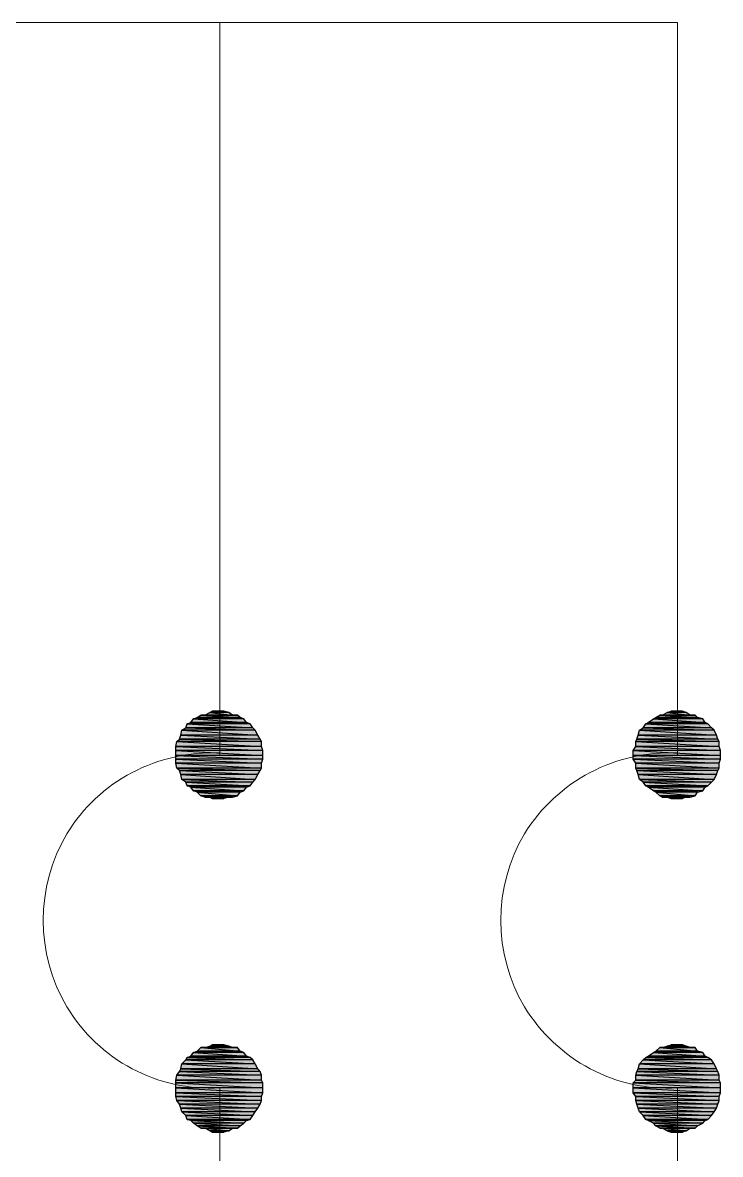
# Model space of a CAD drawing. Header units: millimetres. Extents: x 40 to 176, y -32 to 59.
# Drawn here: x 135.158 to 136.7, y 39.277 to 41.78 of the extents above; entities that cross this region are included whole.
import ezdxf

# ---------------------------------------------------------------- set-up
doc = ezdxf.new("R2010")
doc.units = ezdxf.units.MM
doc.layers.add('13 - Diagrama unifilar', color=7, linetype='Continuous', lineweight=30)

msp = doc.modelspace()

# ---------------------------------------------------------------- hatches: boundary and pattern name
at = {"layer": '13 - Diagrama unifilar', "true_color": 0x000007}
h = msp.add_hatch(color=7, dxfattribs=at)
h.paths.add_polyline_path([(135.647, 40.2403), (135.5353, 40.2403), (135.6526, 40.2319)])
h.paths.add_polyline_path([(135.5353, 40.2403), (135.6526, 40.2319), (135.5297, 40.2319)])
h = msp.add_hatch(color=7, dxfattribs=at)
h.paths.add_polyline_path([(135.6386, 40.2431), (135.5437, 40.2431), (135.647, 40.2403)])
h.paths.add_polyline_path([(135.5437, 40.2431), (135.647, 40.2403), (135.5353, 40.2403)])
h = msp.add_hatch(color=7, dxfattribs=at)
h.paths.add_polyline_path([(135.633, 40.2487), (135.552, 40.2487), (135.6386, 40.2431)])
h.paths.add_polyline_path([(135.552, 40.2487), (135.6386, 40.2431), (135.5437, 40.2431)])
h = msp.add_hatch(color=7, dxfattribs=at)
h.paths.add_polyline_path([(135.6135, 40.2543), (135.5716, 40.2543), (135.6219, 40.2487)])
h.paths.add_polyline_path([(135.5716, 40.2543), (135.6219, 40.2487), (135.5604, 40.2487)])
h = msp.add_hatch(color=7, dxfattribs=at)
h.paths.add_polyline_path([(135.6023, 40.2571), (135.5772, 40.2571), (135.6135, 40.2543)])
h.paths.add_polyline_path([(135.5772, 40.2571), (135.6135, 40.2543), (135.5716, 40.2543)])
h = msp.add_hatch(color=7, dxfattribs=at)
h.paths.add_polyline_path([(136.6611, 40.2403), (136.5521, 40.2403), (136.6666, 40.2319)])
h.paths.add_polyline_path([(136.5521, 40.2403), (136.6666, 40.2319), (136.5409, 40.2319)])
h = msp.add_hatch(color=7, dxfattribs=at)
h.paths.add_polyline_path([(136.6499, 40.2431), (136.5577, 40.2431), (136.6611, 40.2403)])
h.paths.add_polyline_path([(136.5577, 40.2431), (136.6611, 40.2403), (136.5521, 40.2403)])
h = msp.add_hatch(color=7, dxfattribs=at)
h.paths.add_polyline_path([(136.6443, 40.2487), (136.5661, 40.2487), (136.6499, 40.2431)])
h.paths.add_polyline_path([(136.5661, 40.2487), (136.6499, 40.2431), (136.5577, 40.2431)])
h = msp.add_hatch(color=7, dxfattribs=at)
h.paths.add_polyline_path([(136.6247, 40.2543), (136.5828, 40.2543), (136.6331, 40.2487)])
h.paths.add_polyline_path([(136.5828, 40.2543), (136.6331, 40.2487), (136.5717, 40.2487)])
h = msp.add_hatch(color=7, dxfattribs=at)
h.paths.add_polyline_path([(136.6164, 40.2571), (136.5912, 40.2571), (136.6247, 40.2543)])
h.paths.add_polyline_path([(136.5912, 40.2571), (136.6247, 40.2543), (136.5828, 40.2543)])
h = msp.add_hatch(color=7, dxfattribs=at)
h.paths.add_polyline_path([(135.6722, 40.2152), (135.5101, 40.2152), (135.6777, 40.204)])
h.paths.add_polyline_path([(135.5101, 40.2152), (135.6777, 40.204), (135.5073, 40.204)])
h = msp.add_hatch(color=7, dxfattribs=at)
h.paths.add_polyline_path([(135.6666, 40.2208), (135.5185, 40.2208), (135.6722, 40.2152)])
h.paths.add_polyline_path([(135.5185, 40.2208), (135.6722, 40.2152), (135.5101, 40.2152)])
h = msp.add_hatch(color=7, dxfattribs=at)
h.paths.add_polyline_path([(135.661, 40.2291), (135.5213, 40.2291), (135.6666, 40.2208)])
h.paths.add_polyline_path([(135.5213, 40.2291), (135.6666, 40.2208), (135.5185, 40.2208)])
h = msp.add_hatch(color=7, dxfattribs=at)
h.paths.add_polyline_path([(135.6526, 40.2319), (135.5297, 40.2319), (135.661, 40.2291)])
h.paths.add_polyline_path([(135.5297, 40.2319), (135.661, 40.2291), (135.5213, 40.2291)])
h = msp.add_hatch(color=7, dxfattribs=at)
h.paths.add_polyline_path([(136.6862, 40.2152), (136.5214, 40.2152), (136.6918, 40.204)])
h.paths.add_polyline_path([(136.5214, 40.2152), (136.6918, 40.204), (136.5186, 40.204)])
h = msp.add_hatch(color=7, dxfattribs=at)
h.paths.add_polyline_path([(136.6806, 40.2208), (136.5298, 40.2208), (136.6862, 40.2152)])
h.paths.add_polyline_path([(136.5298, 40.2208), (136.6862, 40.2152), (136.5214, 40.2152)])
h = msp.add_hatch(color=7, dxfattribs=at)
h.paths.add_polyline_path([(136.6722, 40.2291), (136.5354, 40.2291), (136.6806, 40.2208)])
h.paths.add_polyline_path([(136.5354, 40.2291), (136.6806, 40.2208), (136.5298, 40.2208)])
h = msp.add_hatch(color=7, dxfattribs=at)
h.paths.add_polyline_path([(136.6666, 40.2319), (136.5409, 40.2319), (136.6722, 40.2291)])
h.paths.add_polyline_path([(136.5409, 40.2319), (136.6722, 40.2291), (136.5354, 40.2291)])
h = msp.add_hatch(color=7, dxfattribs=at)
h.paths.add_polyline_path([(135.6861, 40.19), (135.499, 40.19), (135.6861, 40.1789)])
h.paths.add_polyline_path([(135.499, 40.19), (135.6861, 40.1789), (135.4962, 40.1789)])
h = msp.add_hatch(color=7, dxfattribs=at)
h.paths.add_polyline_path([(135.6833, 40.1956), (135.5045, 40.1956), (135.6861, 40.19)])
h.paths.add_polyline_path([(135.5045, 40.1956), (135.6861, 40.19), (135.499, 40.19)])
h = msp.add_hatch(color=7, dxfattribs=at)
h.paths.add_polyline_path([(135.6777, 40.204), (135.5073, 40.204), (135.6833, 40.1956)])
h.paths.add_polyline_path([(135.5073, 40.204), (135.6833, 40.1956), (135.5045, 40.1956)])
h = msp.add_hatch(color=7, dxfattribs=at)
h.paths.add_polyline_path([(136.6946, 40.1956), (136.5158, 40.1956), (136.6974, 40.19)])
h.paths.add_polyline_path([(136.5158, 40.1956), (136.6974, 40.19), (136.513, 40.19)])
h = msp.add_hatch(color=7, dxfattribs=at)
h.paths.add_polyline_path([(136.6974, 40.19), (136.513, 40.19), (136.6974, 40.1789)])
h.paths.add_polyline_path([(136.513, 40.19), (136.6974, 40.1789), (136.513, 40.1789)])
h = msp.add_hatch(color=7, dxfattribs=at)
h.paths.add_polyline_path([(136.6918, 40.204), (136.5186, 40.204), (136.6946, 40.1956)])
h.paths.add_polyline_path([(136.5186, 40.204), (136.6946, 40.1956), (136.5158, 40.1956)])
h = msp.add_hatch(color=7, dxfattribs=at)
h.paths.add_polyline_path([(135.6861, 40.1789), (135.4962, 40.1789), (135.6889, 40.1705)])
h.paths.add_polyline_path([(135.4962, 40.1789), (135.6889, 40.1705), (135.4962, 40.1705)])
h = msp.add_hatch(color=7, dxfattribs=at)
h.paths.add_polyline_path([(135.6889, 40.1705), (135.4962, 40.1705), (135.6889, 40.1593)])
h.paths.add_polyline_path([(135.4962, 40.1705), (135.6889, 40.1593), (135.4962, 40.1593)])
h = msp.add_hatch(color=7, dxfattribs=at)
h.paths.add_polyline_path([(135.6889, 40.1593), (135.4962, 40.1593), (135.6889, 40.1509)])
h.paths.add_polyline_path([(135.4962, 40.1593), (135.6889, 40.1509), (135.4962, 40.1509)])
h = msp.add_hatch(color=7, dxfattribs=at)
h.paths.add_polyline_path([(136.6974, 40.1789), (136.513, 40.1789), (136.7002, 40.1705)])
h.paths.add_polyline_path([(136.513, 40.1789), (136.7002, 40.1705), (136.5074, 40.1705)])
h = msp.add_hatch(color=7, dxfattribs=at)
h.paths.add_polyline_path([(136.7002, 40.1705), (136.5074, 40.1705), (136.7002, 40.1593)])
h.paths.add_polyline_path([(136.5074, 40.1705), (136.7002, 40.1593), (136.5074, 40.1593)])
h = msp.add_hatch(color=7, dxfattribs=at)
h.paths.add_polyline_path([(136.7002, 40.1593), (136.5074, 40.1593), (136.7002, 40.1509)])
h.paths.add_polyline_path([(136.5074, 40.1593), (136.7002, 40.1509), (136.5074, 40.1509)])
h = msp.add_hatch(color=7, dxfattribs=at)
h.paths.add_polyline_path([(135.6889, 40.1509), (135.4962, 40.1509), (135.6861, 40.1425)])
h.paths.add_polyline_path([(135.4962, 40.1509), (135.6861, 40.1425), (135.4962, 40.1425)])
h = msp.add_hatch(color=7, dxfattribs=at)
h.paths.add_polyline_path([(135.6861, 40.1425), (135.4962, 40.1425), (135.6861, 40.1314)])
h.paths.add_polyline_path([(135.4962, 40.1425), (135.6861, 40.1314), (135.499, 40.1314)])
h = msp.add_hatch(color=7, dxfattribs=at)
h.paths.add_polyline_path([(136.7002, 40.1509), (136.5074, 40.1509), (136.6974, 40.1425)])
h.paths.add_polyline_path([(136.5074, 40.1509), (136.6974, 40.1425), (136.513, 40.1425)])
h = msp.add_hatch(color=7, dxfattribs=at)
h.paths.add_polyline_path([(136.6974, 40.1425), (136.513, 40.1425), (136.6974, 40.1314)])
h.paths.add_polyline_path([(136.513, 40.1425), (136.6974, 40.1314), (136.513, 40.1314)])
h = msp.add_hatch(color=7, dxfattribs=at)
h.paths.add_polyline_path([(135.6861, 40.1314), (135.499, 40.1314), (135.6833, 40.1258)])
h.paths.add_polyline_path([(135.499, 40.1314), (135.6833, 40.1258), (135.5045, 40.1258)])
h = msp.add_hatch(color=7, dxfattribs=at)
h.paths.add_polyline_path([(135.6833, 40.1258), (135.5045, 40.1258), (135.6777, 40.1174)])
h.paths.add_polyline_path([(135.5045, 40.1258), (135.6777, 40.1174), (135.5073, 40.1174)])
h = msp.add_hatch(color=7, dxfattribs=at)
h.paths.add_polyline_path([(135.6777, 40.1174), (135.5073, 40.1174), (135.6722, 40.1062)])
h.paths.add_polyline_path([(135.5073, 40.1174), (135.6722, 40.1062), (135.5101, 40.1062)])
h = msp.add_hatch(color=7, dxfattribs=at)
h.paths.add_polyline_path([(136.6974, 40.1314), (136.513, 40.1314), (136.6946, 40.1258)])
h.paths.add_polyline_path([(136.513, 40.1314), (136.6946, 40.1258), (136.5158, 40.1258)])
h = msp.add_hatch(color=7, dxfattribs=at)
h.paths.add_polyline_path([(136.6946, 40.1258), (136.5158, 40.1258), (136.6918, 40.1174)])
h.paths.add_polyline_path([(136.5158, 40.1258), (136.6918, 40.1174), (136.5186, 40.1174)])
h = msp.add_hatch(color=7, dxfattribs=at)
h.paths.add_polyline_path([(136.6918, 40.1174), (136.5186, 40.1174), (136.6862, 40.1062)])
h.paths.add_polyline_path([(136.5186, 40.1174), (136.6862, 40.1062), (136.5214, 40.1062)])
h = msp.add_hatch(color=7, dxfattribs=at)
h.paths.add_polyline_path([(135.6722, 40.1062), (135.5101, 40.1062), (135.6666, 40.1006)])
h.paths.add_polyline_path([(135.5101, 40.1062), (135.6666, 40.1006), (135.5185, 40.1006)])
h = msp.add_hatch(color=7, dxfattribs=at)
h.paths.add_polyline_path([(135.6666, 40.1006), (135.5185, 40.1006), (135.661, 40.0923)])
h.paths.add_polyline_path([(135.5185, 40.1006), (135.661, 40.0923), (135.5213, 40.0923)])
h = msp.add_hatch(color=7, dxfattribs=at)
h.paths.add_polyline_path([(135.661, 40.0923), (135.5213, 40.0923), (135.6526, 40.0895)])
h.paths.add_polyline_path([(135.5213, 40.0923), (135.6526, 40.0895), (135.5297, 40.0895)])
h = msp.add_hatch(color=7, dxfattribs=at)
h.paths.add_polyline_path([(135.6526, 40.0895), (135.5297, 40.0895), (135.647, 40.0811)])
h.paths.add_polyline_path([(135.5297, 40.0895), (135.647, 40.0811), (135.5353, 40.0811)])
h = msp.add_hatch(color=7, dxfattribs=at)
h.paths.add_polyline_path([(136.6862, 40.1062), (136.5214, 40.1062), (136.6806, 40.1006)])
h.paths.add_polyline_path([(136.5214, 40.1062), (136.6806, 40.1006), (136.5298, 40.1006)])
h = msp.add_hatch(color=7, dxfattribs=at)
h.paths.add_polyline_path([(136.6806, 40.1006), (136.5298, 40.1006), (136.6722, 40.0923)])
h.paths.add_polyline_path([(136.5298, 40.1006), (136.6722, 40.0923), (136.5354, 40.0923)])
h = msp.add_hatch(color=7, dxfattribs=at)
h.paths.add_polyline_path([(136.6722, 40.0923), (136.5354, 40.0923), (136.6666, 40.0895)])
h.paths.add_polyline_path([(136.5354, 40.0923), (136.6666, 40.0895), (136.5409, 40.0895)])
h = msp.add_hatch(color=7, dxfattribs=at)
h.paths.add_polyline_path([(136.6666, 40.0895), (136.5409, 40.0895), (136.6611, 40.0811)])
h.paths.add_polyline_path([(136.5409, 40.0895), (136.6611, 40.0811), (136.5521, 40.0811)])
h = msp.add_hatch(color=7, dxfattribs=at)
h.paths.add_polyline_path([(135.647, 40.0811), (135.5353, 40.0811), (135.6386, 40.0783)])
h.paths.add_polyline_path([(135.5353, 40.0811), (135.6386, 40.0783), (135.5437, 40.0783)])
h = msp.add_hatch(color=7, dxfattribs=at)
h.paths.add_polyline_path([(135.6386, 40.0783), (135.5437, 40.0783), (135.633, 40.0699)])
h.paths.add_polyline_path([(135.5437, 40.0783), (135.633, 40.0699), (135.552, 40.0699)])
h = msp.add_hatch(color=7, dxfattribs=at)
h.paths.add_polyline_path([(135.633, 40.0699), (135.552, 40.0699), (135.6219, 40.0671)])
h.paths.add_polyline_path([(135.552, 40.0699), (135.6219, 40.0671), (135.5604, 40.0671)])
h = msp.add_hatch(color=7, dxfattribs=at)
h.paths.add_polyline_path([(135.5716, 40.0671), (135.5772, 40.0643), (135.6023, 40.0643)])
h.paths.add_polyline_path([(135.5772, 40.0643), (135.6023, 40.0643), (135.5967, 40.0643)])
for points in [[(135.5716, 40.0671), (135.6135, 40.0671), (135.6023, 40.0643)], [(136.5828, 40.0671), (136.6247, 40.0671), (136.6164, 40.0643)], [(135.5716, 39.3296), (135.6135, 39.3296), (135.6023, 39.3268)], [(136.5828, 39.3296), (136.6247, 39.3296), (136.6164, 39.3268)]]:
    msp.add_hatch(color=7, dxfattribs=at).paths.add_polyline_path(points)
h = msp.add_hatch(color=7, dxfattribs=at)
h.paths.add_polyline_path([(136.6611, 40.0811), (136.5521, 40.0811), (136.6499, 40.0783)])
h.paths.add_polyline_path([(136.5521, 40.0811), (136.6499, 40.0783), (136.5577, 40.0783)])
h = msp.add_hatch(color=7, dxfattribs=at)
h.paths.add_polyline_path([(136.6499, 40.0783), (136.5577, 40.0783), (136.6443, 40.0699)])
h.paths.add_polyline_path([(136.5577, 40.0783), (136.6443, 40.0699), (136.5661, 40.0699)])
h = msp.add_hatch(color=7, dxfattribs=at)
h.paths.add_polyline_path([(136.6443, 40.0699), (136.5661, 40.0699), (136.6331, 40.0671)])
h.paths.add_polyline_path([(136.5661, 40.0699), (136.6331, 40.0671), (136.5717, 40.0671)])
h = msp.add_hatch(color=7, dxfattribs=at)
h.paths.add_polyline_path([(136.5828, 40.0671), (136.5912, 40.0643), (136.6164, 40.0643)])
h.paths.add_polyline_path([(136.5912, 40.0643), (136.6164, 40.0643), (136.608, 40.0643)])
h = msp.add_hatch(color=7, dxfattribs=at)
h.paths.add_polyline_path([(135.633, 39.514), (135.552, 39.514), (135.6386, 39.5056)])
h.paths.add_polyline_path([(135.552, 39.514), (135.6386, 39.5056), (135.5437, 39.5056)])
h = msp.add_hatch(color=7, dxfattribs=at)
h.paths.add_polyline_path([(135.6135, 39.5168), (135.5716, 39.5168), (135.6219, 39.514)])
h.paths.add_polyline_path([(135.5716, 39.5168), (135.6219, 39.514), (135.5604, 39.514)])
h = msp.add_hatch(color=7, dxfattribs=at)
h.paths.add_polyline_path([(135.6023, 39.5196), (135.5772, 39.5196), (135.6135, 39.5168)])
h.paths.add_polyline_path([(135.5772, 39.5196), (135.6135, 39.5168), (135.5716, 39.5168)])
h = msp.add_hatch(color=7, dxfattribs=at)
h.paths.add_polyline_path([(136.6443, 39.514), (136.5661, 39.514), (136.6499, 39.5056)])
h.paths.add_polyline_path([(136.5661, 39.514), (136.6499, 39.5056), (136.5577, 39.5056)])
h = msp.add_hatch(color=7, dxfattribs=at)
h.paths.add_polyline_path([(136.6247, 39.5168), (136.5828, 39.5168), (136.6331, 39.514)])
h.paths.add_polyline_path([(136.5828, 39.5168), (136.6331, 39.514), (136.5717, 39.514)])
h = msp.add_hatch(color=7, dxfattribs=at)
h.paths.add_polyline_path([(136.6164, 39.5196), (136.5912, 39.5196), (136.6247, 39.5168)])
h.paths.add_polyline_path([(136.5912, 39.5196), (136.6247, 39.5168), (136.5828, 39.5168)])
h = msp.add_hatch(color=7, dxfattribs=at)
h.paths.add_polyline_path([(135.6666, 39.4861), (135.5185, 39.4861), (135.6722, 39.4777)])
h.paths.add_polyline_path([(135.5185, 39.4861), (135.6722, 39.4777), (135.5101, 39.4777)])
h = msp.add_hatch(color=7, dxfattribs=at)
h.paths.add_polyline_path([(135.661, 39.4917), (135.5213, 39.4917), (135.6666, 39.4861)])
h.paths.add_polyline_path([(135.5213, 39.4917), (135.6666, 39.4861), (135.5185, 39.4861)])
h = msp.add_hatch(color=7, dxfattribs=at)
h.paths.add_polyline_path([(135.6526, 39.4945), (135.5297, 39.4945), (135.661, 39.4917)])
h.paths.add_polyline_path([(135.5297, 39.4945), (135.661, 39.4917), (135.5213, 39.4917)])
h = msp.add_hatch(color=7, dxfattribs=at)
h.paths.add_polyline_path([(135.647, 39.5028), (135.5353, 39.5028), (135.6526, 39.4945)])
h.paths.add_polyline_path([(135.5353, 39.5028), (135.6526, 39.4945), (135.5297, 39.4945)])
h = msp.add_hatch(color=7, dxfattribs=at)
h.paths.add_polyline_path([(135.6386, 39.5056), (135.5437, 39.5056), (135.647, 39.5028)])
h.paths.add_polyline_path([(135.5437, 39.5056), (135.647, 39.5028), (135.5353, 39.5028)])
h = msp.add_hatch(color=7, dxfattribs=at)
h.paths.add_polyline_path([(136.6806, 39.4861), (136.5298, 39.4861), (136.6862, 39.4777)])
h.paths.add_polyline_path([(136.5298, 39.4861), (136.6862, 39.4777), (136.5214, 39.4777)])
h = msp.add_hatch(color=7, dxfattribs=at)
h.paths.add_polyline_path([(136.6722, 39.4917), (136.5354, 39.4917), (136.6806, 39.4861)])
h.paths.add_polyline_path([(136.5354, 39.4917), (136.6806, 39.4861), (136.5298, 39.4861)])
h = msp.add_hatch(color=7, dxfattribs=at)
h.paths.add_polyline_path([(136.6666, 39.4945), (136.5409, 39.4945), (136.6722, 39.4917)])
h.paths.add_polyline_path([(136.5409, 39.4945), (136.6722, 39.4917), (136.5354, 39.4917)])
h = msp.add_hatch(color=7, dxfattribs=at)
h.paths.add_polyline_path([(136.6611, 39.5028), (136.5521, 39.5028), (136.6666, 39.4945)])
h.paths.add_polyline_path([(136.5521, 39.5028), (136.6666, 39.4945), (136.5409, 39.4945)])
h = msp.add_hatch(color=7, dxfattribs=at)
h.paths.add_polyline_path([(136.6499, 39.5056), (136.5577, 39.5056), (136.6611, 39.5028)])
h.paths.add_polyline_path([(136.5577, 39.5056), (136.6611, 39.5028), (136.5521, 39.5028)])
h = msp.add_hatch(color=7, dxfattribs=at)
h.paths.add_polyline_path([(135.6833, 39.4609), (135.5045, 39.4609), (135.6861, 39.4525)])
h.paths.add_polyline_path([(135.5045, 39.4609), (135.6861, 39.4525), (135.499, 39.4525)])
h = msp.add_hatch(color=7, dxfattribs=at)
h.paths.add_polyline_path([(135.6777, 39.4665), (135.5073, 39.4665), (135.6833, 39.4609)])
h.paths.add_polyline_path([(135.5073, 39.4665), (135.6833, 39.4609), (135.5045, 39.4609)])
h = msp.add_hatch(color=7, dxfattribs=at)
h.paths.add_polyline_path([(135.6722, 39.4777), (135.5101, 39.4777), (135.6777, 39.4665)])
h.paths.add_polyline_path([(135.5101, 39.4777), (135.6777, 39.4665), (135.5073, 39.4665)])
h = msp.add_hatch(color=7, dxfattribs=at)
h.paths.add_polyline_path([(136.6946, 39.4609), (136.5158, 39.4609), (136.6974, 39.4525)])
h.paths.add_polyline_path([(136.5158, 39.4609), (136.6974, 39.4525), (136.513, 39.4525)])
h = msp.add_hatch(color=7, dxfattribs=at)
h.paths.add_polyline_path([(136.6918, 39.4665), (136.5186, 39.4665), (136.6946, 39.4609)])
h.paths.add_polyline_path([(136.5186, 39.4665), (136.6946, 39.4609), (136.5158, 39.4609)])
h = msp.add_hatch(color=7, dxfattribs=at)
h.paths.add_polyline_path([(136.6862, 39.4777), (136.5214, 39.4777), (136.6918, 39.4665)])
h.paths.add_polyline_path([(136.5214, 39.4777), (136.6918, 39.4665), (136.5186, 39.4665)])
h = msp.add_hatch(color=7, dxfattribs=at)
h.paths.add_polyline_path([(135.6861, 39.4525), (135.499, 39.4525), (135.6861, 39.4414)])
h.paths.add_polyline_path([(135.499, 39.4525), (135.6861, 39.4414), (135.4962, 39.4414)])
h = msp.add_hatch(color=7, dxfattribs=at)
h.paths.add_polyline_path([(135.6861, 39.4414), (135.4962, 39.4414), (135.6889, 39.4358)])
h.paths.add_polyline_path([(135.4962, 39.4414), (135.6889, 39.4358), (135.4962, 39.4358)])
h = msp.add_hatch(color=7, dxfattribs=at)
h.paths.add_polyline_path([(135.6889, 39.4358), (135.4962, 39.4358), (135.6889, 39.4246)])
h.paths.add_polyline_path([(135.4962, 39.4358), (135.6889, 39.4246), (135.4962, 39.4246)])
h = msp.add_hatch(color=7, dxfattribs=at)
h.paths.add_polyline_path([(136.6974, 39.4414), (136.513, 39.4414), (136.7002, 39.4358)])
h.paths.add_polyline_path([(136.513, 39.4414), (136.7002, 39.4358), (136.5074, 39.4358)])
h = msp.add_hatch(color=7, dxfattribs=at)
h.paths.add_polyline_path([(136.7002, 39.4358), (136.5074, 39.4358), (136.7002, 39.4246)])
h.paths.add_polyline_path([(136.5074, 39.4358), (136.7002, 39.4246), (136.5074, 39.4246)])
h = msp.add_hatch(color=7, dxfattribs=at)
h.paths.add_polyline_path([(136.6974, 39.4525), (136.513, 39.4525), (136.6974, 39.4414)])
h.paths.add_polyline_path([(136.513, 39.4525), (136.6974, 39.4414), (136.513, 39.4414)])
h = msp.add_hatch(color=7, dxfattribs=at)
h.paths.add_polyline_path([(135.6889, 39.4246), (135.4962, 39.4246), (135.6889, 39.4134)])
h.paths.add_polyline_path([(135.4962, 39.4246), (135.6889, 39.4134), (135.4962, 39.4134)])
h = msp.add_hatch(color=7, dxfattribs=at)
h.paths.add_polyline_path([(135.6889, 39.4134), (135.4962, 39.4134), (135.6861, 39.4051)])
h.paths.add_polyline_path([(135.4962, 39.4134), (135.6861, 39.4051), (135.4962, 39.4051)])
h = msp.add_hatch(color=7, dxfattribs=at)
h.paths.add_polyline_path([(136.7002, 39.4246), (136.5074, 39.4246), (136.7002, 39.4134)])
h.paths.add_polyline_path([(136.5074, 39.4246), (136.7002, 39.4134), (136.5074, 39.4134)])
h = msp.add_hatch(color=7, dxfattribs=at)
h.paths.add_polyline_path([(136.7002, 39.4134), (136.5074, 39.4134), (136.6974, 39.4051)])
h.paths.add_polyline_path([(136.5074, 39.4134), (136.6974, 39.4051), (136.513, 39.4051)])
h = msp.add_hatch(color=7, dxfattribs=at)
h.paths.add_polyline_path([(135.6861, 39.4051), (135.4962, 39.4051), (135.6861, 39.3967)])
h.paths.add_polyline_path([(135.4962, 39.4051), (135.6861, 39.3967), (135.499, 39.3967)])
h = msp.add_hatch(color=7, dxfattribs=at)
h.paths.add_polyline_path([(135.6861, 39.3967), (135.499, 39.3967), (135.6833, 39.3883)])
h.paths.add_polyline_path([(135.499, 39.3967), (135.6833, 39.3883), (135.5045, 39.3883)])
h = msp.add_hatch(color=7, dxfattribs=at)
h.paths.add_polyline_path([(135.6833, 39.3883), (135.5045, 39.3883), (135.6777, 39.3799)])
h.paths.add_polyline_path([(135.5045, 39.3883), (135.6777, 39.3799), (135.5073, 39.3799)])
h = msp.add_hatch(color=7, dxfattribs=at)
h.paths.add_polyline_path([(136.6974, 39.4051), (136.513, 39.4051), (136.6974, 39.3967)])
h.paths.add_polyline_path([(136.513, 39.4051), (136.6974, 39.3967), (136.513, 39.3967)])
h = msp.add_hatch(color=7, dxfattribs=at)
h.paths.add_polyline_path([(136.6974, 39.3967), (136.513, 39.3967), (136.6946, 39.3883)])
h.paths.add_polyline_path([(136.513, 39.3967), (136.6946, 39.3883), (136.5158, 39.3883)])
h = msp.add_hatch(color=7, dxfattribs=at)
h.paths.add_polyline_path([(136.6946, 39.3883), (136.5158, 39.3883), (136.6918, 39.3799)])
h.paths.add_polyline_path([(136.5158, 39.3883), (136.6918, 39.3799), (136.5186, 39.3799)])
h = msp.add_hatch(color=7, dxfattribs=at)
h.paths.add_polyline_path([(135.6777, 39.3799), (135.5073, 39.3799), (135.6722, 39.3715)])
h.paths.add_polyline_path([(135.5073, 39.3799), (135.6722, 39.3715), (135.5101, 39.3715)])
h = msp.add_hatch(color=7, dxfattribs=at)
h.paths.add_polyline_path([(135.6722, 39.3715), (135.5101, 39.3715), (135.6666, 39.3632)])
h.paths.add_polyline_path([(135.5101, 39.3715), (135.6666, 39.3632), (135.5185, 39.3632)])
h = msp.add_hatch(color=7, dxfattribs=at)
h.paths.add_polyline_path([(135.6666, 39.3632), (135.5185, 39.3632), (135.661, 39.3548)])
h.paths.add_polyline_path([(135.5185, 39.3632), (135.661, 39.3548), (135.5213, 39.3548)])
h = msp.add_hatch(color=7, dxfattribs=at)
h.paths.add_polyline_path([(136.6918, 39.3799), (136.5186, 39.3799), (136.6862, 39.3715)])
h.paths.add_polyline_path([(136.5186, 39.3799), (136.6862, 39.3715), (136.5214, 39.3715)])
h = msp.add_hatch(color=7, dxfattribs=at)
h.paths.add_polyline_path([(136.6862, 39.3715), (136.5214, 39.3715), (136.6806, 39.3632)])
h.paths.add_polyline_path([(136.5214, 39.3715), (136.6806, 39.3632), (136.5298, 39.3632)])
h = msp.add_hatch(color=7, dxfattribs=at)
h.paths.add_polyline_path([(136.6806, 39.3632), (136.5298, 39.3632), (136.6722, 39.3548)])
h.paths.add_polyline_path([(136.5298, 39.3632), (136.6722, 39.3548), (136.5354, 39.3548)])
h = msp.add_hatch(color=7, dxfattribs=at)
h.paths.add_polyline_path([(135.661, 39.3548), (135.5213, 39.3548), (135.6526, 39.352)])
h.paths.add_polyline_path([(135.5213, 39.3548), (135.6526, 39.352), (135.5297, 39.352)])
h = msp.add_hatch(color=7, dxfattribs=at)
h.paths.add_polyline_path([(135.6526, 39.352), (135.5297, 39.352), (135.647, 39.3464)])
h.paths.add_polyline_path([(135.5297, 39.352), (135.647, 39.3464), (135.5353, 39.3464)])
h = msp.add_hatch(color=7, dxfattribs=at)
h.paths.add_polyline_path([(135.647, 39.3464), (135.5353, 39.3464), (135.6386, 39.3408)])
h.paths.add_polyline_path([(135.5353, 39.3464), (135.6386, 39.3408), (135.5437, 39.3408)])
h = msp.add_hatch(color=7, dxfattribs=at)
h.paths.add_polyline_path([(135.6386, 39.3408), (135.5437, 39.3408), (135.633, 39.3352)])
h.paths.add_polyline_path([(135.5437, 39.3408), (135.633, 39.3352), (135.552, 39.3352)])
h = msp.add_hatch(color=7, dxfattribs=at)
h.paths.add_polyline_path([(135.6219, 39.3352), (135.5604, 39.3352), (135.6135, 39.3296)])
h.paths.add_polyline_path([(135.5604, 39.3352), (135.6135, 39.3296), (135.5716, 39.3296)])
h = msp.add_hatch(color=7, dxfattribs=at)
h.paths.add_polyline_path([(136.6722, 39.3548), (136.5354, 39.3548), (136.6666, 39.352)])
h.paths.add_polyline_path([(136.5354, 39.3548), (136.6666, 39.352), (136.5409, 39.352)])
h = msp.add_hatch(color=7, dxfattribs=at)
h.paths.add_polyline_path([(136.6666, 39.352), (136.5409, 39.352), (136.6611, 39.3464)])
h.paths.add_polyline_path([(136.5409, 39.352), (136.6611, 39.3464), (136.5521, 39.3464)])
h = msp.add_hatch(color=7, dxfattribs=at)
h.paths.add_polyline_path([(136.6611, 39.3464), (136.5521, 39.3464), (136.6499, 39.3408)])
h.paths.add_polyline_path([(136.5521, 39.3464), (136.6499, 39.3408), (136.5577, 39.3408)])
h = msp.add_hatch(color=7, dxfattribs=at)
h.paths.add_polyline_path([(136.6499, 39.3408), (136.5577, 39.3408), (136.6443, 39.3352)])
h.paths.add_polyline_path([(136.5577, 39.3408), (136.6443, 39.3352), (136.5661, 39.3352)])
h = msp.add_hatch(color=7, dxfattribs=at)
h.paths.add_polyline_path([(136.6331, 39.3352), (136.5717, 39.3352), (136.6247, 39.3296)])
h.paths.add_polyline_path([(136.5717, 39.3352), (136.6247, 39.3296), (136.5828, 39.3296)])
h = msp.add_hatch(color=7, dxfattribs=at)
h.paths.add_polyline_path([(135.5716, 39.3296), (135.5772, 39.3268), (135.6023, 39.3268)])
h.paths.add_polyline_path([(135.5772, 39.3268), (135.6023, 39.3268), (135.5967, 39.3268)])
h = msp.add_hatch(color=7, dxfattribs=at)
h.paths.add_polyline_path([(136.5828, 39.3296), (136.5912, 39.3268), (136.6164, 39.3268)])
h.paths.add_polyline_path([(136.5912, 39.3268), (136.6164, 39.3268), (136.608, 39.3268)])

# ---------------------------------------------------------------- linework, layer by layer
at = {"layer": '13 - Diagrama unifilar', "color": 7, "linetype": 'Continuous', "lineweight": 9, "true_color": 0x000007}
for points in [[(129.518, 41.7795), (136.6052, 41.7795), (136.6052, 41.7795)], [(135.5939, 41.7795), (135.5939, 40.1593), (135.5939, 40.1593)], [(136.6052, 41.7795), (136.6052, 40.1593), (136.6052, 40.1593)], [(135.5939, 37.0753), (135.5939, 39.4246), (135.5939, 39.4246)], [(136.6052, 37.0753), (136.6052, 39.4246), (136.6052, 39.4246)]]:
    msp.add_lwpolyline(points, dxfattribs=at)
at = {"layer": '13 - Diagrama unifilar', "color": 7, "linetype": 'Continuous', "lineweight": -2, "true_color": 0x000007}
for points in [[(135.5353, 40.2403), (135.6526, 40.2319), (135.5297, 40.2319)], [(135.5437, 40.2431), (135.647, 40.2403), (135.5353, 40.2403)], [(135.647, 40.2403), (135.5353, 40.2403), (135.6526, 40.2319)], [(135.552, 40.2487), (135.6386, 40.2431), (135.5437, 40.2431)], [(135.6386, 40.2431), (135.5437, 40.2431), (135.647, 40.2403)], [(135.5604, 40.2487), (135.633, 40.2487), (135.552, 40.2487)], [(135.633, 40.2487), (135.552, 40.2487), (135.6386, 40.2431)], [(135.5716, 40.2543), (135.6219, 40.2487), (135.5604, 40.2487)], [(135.6219, 40.2487), (135.5604, 40.2487), (135.633, 40.2487)], [(135.5772, 40.2571), (135.6135, 40.2543), (135.5716, 40.2543)], [(135.6135, 40.2543), (135.5716, 40.2543), (135.6219, 40.2487)], [(135.5967, 40.2571), (135.6023, 40.2571), (135.5772, 40.2571)], [(135.6023, 40.2571), (135.5772, 40.2571), (135.6135, 40.2543)], [(136.5521, 40.2403), (136.6666, 40.2319), (136.5409, 40.2319)], [(136.5577, 40.2431), (136.6611, 40.2403), (136.5521, 40.2403)], [(136.6611, 40.2403), (136.5521, 40.2403), (136.6666, 40.2319)], [(136.5661, 40.2487), (136.6499, 40.2431), (136.5577, 40.2431)], [(136.6499, 40.2431), (136.5577, 40.2431), (136.6611, 40.2403)], [(136.5717, 40.2487), (136.6443, 40.2487), (136.5661, 40.2487)], [(136.6443, 40.2487), (136.5661, 40.2487), (136.6499, 40.2431)], [(136.5828, 40.2543), (136.6331, 40.2487), (136.5717, 40.2487)], [(136.6331, 40.2487), (136.5717, 40.2487), (136.6443, 40.2487)], [(136.5912, 40.2571), (136.6247, 40.2543), (136.5828, 40.2543)], [(136.6247, 40.2543), (136.5828, 40.2543), (136.6331, 40.2487)], [(136.608, 40.2571), (136.6164, 40.2571), (136.5912, 40.2571)], [(136.6164, 40.2571), (136.5912, 40.2571), (136.6247, 40.2543)], [(135.5101, 40.2152), (135.6777, 40.204), (135.5073, 40.204)], [(135.5185, 40.2208), (135.6722, 40.2152), (135.5101, 40.2152)], [(135.6722, 40.2152), (135.5101, 40.2152), (135.6777, 40.204)], [(135.5213, 40.2291), (135.6666, 40.2208), (135.5185, 40.2208)], [(135.6666, 40.2208), (135.5185, 40.2208), (135.6722, 40.2152)], [(135.5297, 40.2319), (135.661, 40.2291), (135.5213, 40.2291)], [(135.661, 40.2291), (135.5213, 40.2291), (135.6666, 40.2208)], [(135.6526, 40.2319), (135.5297, 40.2319), (135.661, 40.2291)], [(136.5214, 40.2152), (136.6918, 40.204), (136.5186, 40.204)], [(136.5298, 40.2208), (136.6862, 40.2152), (136.5214, 40.2152)], [(136.6862, 40.2152), (136.5214, 40.2152), (136.6918, 40.204)], [(136.5354, 40.2291), (136.6806, 40.2208), (136.5298, 40.2208)], [(136.6806, 40.2208), (136.5298, 40.2208), (136.6862, 40.2152)], [(136.5409, 40.2319), (136.6722, 40.2291), (136.5354, 40.2291)], [(136.6722, 40.2291), (136.5354, 40.2291), (136.6806, 40.2208)], [(136.6666, 40.2319), (136.5409, 40.2319), (136.6722, 40.2291)], [(135.499, 40.19), (135.6861, 40.1789), (135.4962, 40.1789)], [(135.5045, 40.1956), (135.6861, 40.19), (135.499, 40.19)], [(135.6861, 40.19), (135.499, 40.19), (135.6861, 40.1789)], [(135.5073, 40.204), (135.6833, 40.1956), (135.5045, 40.1956)], [(135.6833, 40.1956), (135.5045, 40.1956), (135.6861, 40.19)], [(135.6777, 40.204), (135.5073, 40.204), (135.6833, 40.1956)], [(136.5158, 40.1956), (136.6974, 40.19), (136.513, 40.19)], [(136.6974, 40.19), (136.513, 40.19), (136.6974, 40.1789)], [(136.513, 40.19), (136.6974, 40.1789), (136.513, 40.1789)], [(136.5186, 40.204), (136.6946, 40.1956), (136.5158, 40.1956)], [(136.6946, 40.1956), (136.5158, 40.1956), (136.6974, 40.19)], [(136.6918, 40.204), (136.5186, 40.204), (136.6946, 40.1956)], [(135.6861, 40.1789), (135.4962, 40.1789), (135.6889, 40.1705)], [(135.4962, 40.1789), (135.6889, 40.1705), (135.4962, 40.1705)], [(135.6889, 40.1705), (135.4962, 40.1705), (135.6889, 40.1593)], [(135.4962, 40.1705), (135.6889, 40.1593), (135.4962, 40.1593)], [(135.6889, 40.1593), (135.4962, 40.1593), (135.6889, 40.1509)], [(135.4962, 40.1593), (135.6889, 40.1509), (135.4962, 40.1509)], [(136.513, 40.1789), (136.7002, 40.1705), (136.5074, 40.1705)], [(136.7002, 40.1705), (136.5074, 40.1705), (136.7002, 40.1593)], [(136.5074, 40.1705), (136.7002, 40.1593), (136.5074, 40.1593)], [(136.7002, 40.1593), (136.5074, 40.1593), (136.7002, 40.1509)], [(136.5074, 40.1593), (136.7002, 40.1509), (136.5074, 40.1509)], [(136.6974, 40.1789), (136.513, 40.1789), (136.7002, 40.1705)], [(135.6889, 40.1509), (135.4962, 40.1509), (135.6861, 40.1425)], [(135.4962, 40.1509), (135.6861, 40.1425), (135.4962, 40.1425)], [(135.6861, 40.1425), (135.4962, 40.1425), (135.6861, 40.1314)], [(135.4962, 40.1425), (135.6861, 40.1314), (135.499, 40.1314)], [(136.7002, 40.1509), (136.5074, 40.1509), (136.6974, 40.1425)], [(136.5074, 40.1509), (136.6974, 40.1425), (136.513, 40.1425)], [(136.6974, 40.1425), (136.513, 40.1425), (136.6974, 40.1314)], [(136.513, 40.1425), (136.6974, 40.1314), (136.513, 40.1314)], [(135.6861, 40.1314), (135.499, 40.1314), (135.6833, 40.1258)], [(135.499, 40.1314), (135.6833, 40.1258), (135.5045, 40.1258)], [(135.6833, 40.1258), (135.5045, 40.1258), (135.6777, 40.1174)], [(135.5045, 40.1258), (135.6777, 40.1174), (135.5073, 40.1174)], [(135.6777, 40.1174), (135.5073, 40.1174), (135.6722, 40.1062)], [(135.5073, 40.1174), (135.6722, 40.1062), (135.5101, 40.1062)], [(136.6974, 40.1314), (136.513, 40.1314), (136.6946, 40.1258)], [(136.513, 40.1314), (136.6946, 40.1258), (136.5158, 40.1258)], [(136.6946, 40.1258), (136.5158, 40.1258), (136.6918, 40.1174)], [(136.5158, 40.1258), (136.6918, 40.1174), (136.5186, 40.1174)], [(136.6918, 40.1174), (136.5186, 40.1174), (136.6862, 40.1062)], [(136.5186, 40.1174), (136.6862, 40.1062), (136.5214, 40.1062)], [(135.6722, 40.1062), (135.5101, 40.1062), (135.6666, 40.1006)], [(135.5101, 40.1062), (135.6666, 40.1006), (135.5185, 40.1006)], [(135.6666, 40.1006), (135.5185, 40.1006), (135.661, 40.0923)], [(135.5185, 40.1006), (135.661, 40.0923), (135.5213, 40.0923)], [(135.661, 40.0923), (135.5213, 40.0923), (135.6526, 40.0895)], [(135.5213, 40.0923), (135.6526, 40.0895), (135.5297, 40.0895)], [(135.6526, 40.0895), (135.5297, 40.0895), (135.647, 40.0811)], [(135.5297, 40.0895), (135.647, 40.0811), (135.5353, 40.0811)], [(136.6862, 40.1062), (136.5214, 40.1062), (136.6806, 40.1006)], [(136.5214, 40.1062), (136.6806, 40.1006), (136.5298, 40.1006)], [(136.6806, 40.1006), (136.5298, 40.1006), (136.6722, 40.0923)], [(136.5298, 40.1006), (136.6722, 40.0923), (136.5354, 40.0923)], [(136.6722, 40.0923), (136.5354, 40.0923), (136.6666, 40.0895)], [(136.5354, 40.0923), (136.6666, 40.0895), (136.5409, 40.0895)], [(136.6666, 40.0895), (136.5409, 40.0895), (136.6611, 40.0811)], [(136.5409, 40.0895), (136.6611, 40.0811), (136.5521, 40.0811)], [(135.647, 40.0811), (135.5353, 40.0811), (135.6386, 40.0783)], [(135.5353, 40.0811), (135.6386, 40.0783), (135.5437, 40.0783)], [(135.6386, 40.0783), (135.5437, 40.0783), (135.633, 40.0699)], [(135.5437, 40.0783), (135.633, 40.0699), (135.552, 40.0699)], [(135.633, 40.0699), (135.552, 40.0699), (135.6219, 40.0671)], [(135.552, 40.0699), (135.6219, 40.0671), (135.5604, 40.0671)], [(135.6219, 40.0671), (135.5604, 40.0671), (135.6135, 40.0671)], [(135.5604, 40.0671), (135.6135, 40.0671), (135.5716, 40.0671)], [(135.5716, 40.0671), (135.5772, 40.0643), (135.6023, 40.0643)], [(135.5716, 40.0671), (135.6135, 40.0671), (135.6023, 40.0643)], [(135.5772, 40.0643), (135.6023, 40.0643), (135.5967, 40.0643)], [(136.6611, 40.0811), (136.5521, 40.0811), (136.6499, 40.0783)], [(136.5521, 40.0811), (136.6499, 40.0783), (136.5577, 40.0783)], [(136.6499, 40.0783), (136.5577, 40.0783), (136.6443, 40.0699)], [(136.5577, 40.0783), (136.6443, 40.0699), (136.5661, 40.0699)], [(136.6443, 40.0699), (136.5661, 40.0699), (136.6331, 40.0671)], [(136.5661, 40.0699), (136.6331, 40.0671), (136.5717, 40.0671)], [(136.6331, 40.0671), (136.5717, 40.0671), (136.6247, 40.0671)], [(136.5717, 40.0671), (136.6247, 40.0671), (136.5828, 40.0671)], [(136.5828, 40.0671), (136.5912, 40.0643), (136.6164, 40.0643)], [(136.5828, 40.0671), (136.6247, 40.0671), (136.6164, 40.0643)], [(136.5912, 40.0643), (136.6164, 40.0643), (136.608, 40.0643)], [(135.552, 39.514), (135.6386, 39.5056), (135.5437, 39.5056)], [(135.5604, 39.514), (135.633, 39.514), (135.552, 39.514)], [(135.633, 39.514), (135.552, 39.514), (135.6386, 39.5056)], [(135.5716, 39.5168), (135.6219, 39.514), (135.5604, 39.514)], [(135.6219, 39.514), (135.5604, 39.514), (135.633, 39.514)], [(135.5772, 39.5196), (135.6135, 39.5168), (135.5716, 39.5168)], [(135.6135, 39.5168), (135.5716, 39.5168), (135.6219, 39.514)], [(135.5967, 39.5196), (135.6023, 39.5196), (135.5772, 39.5196)], [(135.6023, 39.5196), (135.5772, 39.5196), (135.6135, 39.5168)], [(136.5661, 39.514), (136.6499, 39.5056), (136.5577, 39.5056)], [(136.5717, 39.514), (136.6443, 39.514), (136.5661, 39.514)], [(136.6443, 39.514), (136.5661, 39.514), (136.6499, 39.5056)], [(136.5828, 39.5168), (136.6331, 39.514), (136.5717, 39.514)], [(136.6331, 39.514), (136.5717, 39.514), (136.6443, 39.514)], [(136.5912, 39.5196), (136.6247, 39.5168), (136.5828, 39.5168)], [(136.6247, 39.5168), (136.5828, 39.5168), (136.6331, 39.514)], [(136.608, 39.5196), (136.6164, 39.5196), (136.5912, 39.5196)], [(136.6164, 39.5196), (136.5912, 39.5196), (136.6247, 39.5168)], [(135.5185, 39.4861), (135.6722, 39.4777), (135.5101, 39.4777)], [(135.5213, 39.4917), (135.6666, 39.4861), (135.5185, 39.4861)], [(135.6666, 39.4861), (135.5185, 39.4861), (135.6722, 39.4777)], [(135.5297, 39.4945), (135.661, 39.4917), (135.5213, 39.4917)], [(135.661, 39.4917), (135.5213, 39.4917), (135.6666, 39.4861)], [(135.5353, 39.5028), (135.6526, 39.4945), (135.5297, 39.4945)], [(135.6526, 39.4945), (135.5297, 39.4945), (135.661, 39.4917)], [(135.5437, 39.5056), (135.647, 39.5028), (135.5353, 39.5028)], [(135.647, 39.5028), (135.5353, 39.5028), (135.6526, 39.4945)], [(135.6386, 39.5056), (135.5437, 39.5056), (135.647, 39.5028)], [(136.5298, 39.4861), (136.6862, 39.4777), (136.5214, 39.4777)], [(136.5354, 39.4917), (136.6806, 39.4861), (136.5298, 39.4861)], [(136.6806, 39.4861), (136.5298, 39.4861), (136.6862, 39.4777)], [(136.5409, 39.4945), (136.6722, 39.4917), (136.5354, 39.4917)], [(136.6722, 39.4917), (136.5354, 39.4917), (136.6806, 39.4861)], [(136.5521, 39.5028), (136.6666, 39.4945), (136.5409, 39.4945)], [(136.6666, 39.4945), (136.5409, 39.4945), (136.6722, 39.4917)], [(136.5577, 39.5056), (136.6611, 39.5028), (136.5521, 39.5028)], [(136.6611, 39.5028), (136.5521, 39.5028), (136.6666, 39.4945)], [(136.6499, 39.5056), (136.5577, 39.5056), (136.6611, 39.5028)], [(135.5045, 39.4609), (135.6861, 39.4525), (135.499, 39.4525)], [(135.5073, 39.4665), (135.6833, 39.4609), (135.5045, 39.4609)], [(135.6833, 39.4609), (135.5045, 39.4609), (135.6861, 39.4525)], [(135.5101, 39.4777), (135.6777, 39.4665), (135.5073, 39.4665)], [(135.6777, 39.4665), (135.5073, 39.4665), (135.6833, 39.4609)], [(135.6722, 39.4777), (135.5101, 39.4777), (135.6777, 39.4665)], [(136.5158, 39.4609), (136.6974, 39.4525), (136.513, 39.4525)], [(136.5186, 39.4665), (136.6946, 39.4609), (136.5158, 39.4609)], [(136.6946, 39.4609), (136.5158, 39.4609), (136.6974, 39.4525)], [(136.5214, 39.4777), (136.6918, 39.4665), (136.5186, 39.4665)], [(136.6918, 39.4665), (136.5186, 39.4665), (136.6946, 39.4609)], [(136.6862, 39.4777), (136.5214, 39.4777), (136.6918, 39.4665)], [(135.499, 39.4525), (135.6861, 39.4414), (135.4962, 39.4414)], [(135.6861, 39.4414), (135.4962, 39.4414), (135.6889, 39.4358)], [(135.4962, 39.4414), (135.6889, 39.4358), (135.4962, 39.4358)], [(135.6889, 39.4358), (135.4962, 39.4358), (135.6889, 39.4246)], [(135.4962, 39.4358), (135.6889, 39.4246), (135.4962, 39.4246)], [(135.6861, 39.4525), (135.499, 39.4525), (135.6861, 39.4414)], [(136.513, 39.4414), (136.7002, 39.4358), (136.5074, 39.4358)], [(136.7002, 39.4358), (136.5074, 39.4358), (136.7002, 39.4246)], [(136.5074, 39.4358), (136.7002, 39.4246), (136.5074, 39.4246)], [(136.6974, 39.4525), (136.513, 39.4525), (136.6974, 39.4414)], [(136.513, 39.4525), (136.6974, 39.4414), (136.513, 39.4414)], [(136.6974, 39.4414), (136.513, 39.4414), (136.7002, 39.4358)], [(135.6889, 39.4246), (135.4962, 39.4246), (135.6889, 39.4134)], [(135.4962, 39.4246), (135.6889, 39.4134), (135.4962, 39.4134)], [(135.6889, 39.4134), (135.4962, 39.4134), (135.6861, 39.4051)], [(135.4962, 39.4134), (135.6861, 39.4051), (135.4962, 39.4051)], [(136.7002, 39.4246), (136.5074, 39.4246), (136.7002, 39.4134)], [(136.5074, 39.4246), (136.7002, 39.4134), (136.5074, 39.4134)], [(136.7002, 39.4134), (136.5074, 39.4134), (136.6974, 39.4051)], [(136.5074, 39.4134), (136.6974, 39.4051), (136.513, 39.4051)], [(135.6861, 39.4051), (135.4962, 39.4051), (135.6861, 39.3967)], [(135.4962, 39.4051), (135.6861, 39.3967), (135.499, 39.3967)], [(135.6861, 39.3967), (135.499, 39.3967), (135.6833, 39.3883)], [(135.499, 39.3967), (135.6833, 39.3883), (135.5045, 39.3883)], [(135.6833, 39.3883), (135.5045, 39.3883), (135.6777, 39.3799)], [(135.5045, 39.3883), (135.6777, 39.3799), (135.5073, 39.3799)], [(136.6974, 39.4051), (136.513, 39.4051), (136.6974, 39.3967)], [(136.513, 39.4051), (136.6974, 39.3967), (136.513, 39.3967)], [(136.6974, 39.3967), (136.513, 39.3967), (136.6946, 39.3883)], [(136.513, 39.3967), (136.6946, 39.3883), (136.5158, 39.3883)], [(136.6946, 39.3883), (136.5158, 39.3883), (136.6918, 39.3799)], [(136.5158, 39.3883), (136.6918, 39.3799), (136.5186, 39.3799)], [(135.6777, 39.3799), (135.5073, 39.3799), (135.6722, 39.3715)], [(135.5073, 39.3799), (135.6722, 39.3715), (135.5101, 39.3715)], [(135.6722, 39.3715), (135.5101, 39.3715), (135.6666, 39.3632)], [(135.5101, 39.3715), (135.6666, 39.3632), (135.5185, 39.3632)], [(135.6666, 39.3632), (135.5185, 39.3632), (135.661, 39.3548)], [(135.5185, 39.3632), (135.661, 39.3548), (135.5213, 39.3548)], [(136.6918, 39.3799), (136.5186, 39.3799), (136.6862, 39.3715)], [(136.5186, 39.3799), (136.6862, 39.3715), (136.5214, 39.3715)], [(136.6862, 39.3715), (136.5214, 39.3715), (136.6806, 39.3632)], [(136.5214, 39.3715), (136.6806, 39.3632), (136.5298, 39.3632)], [(136.6806, 39.3632), (136.5298, 39.3632), (136.6722, 39.3548)], [(136.5298, 39.3632), (136.6722, 39.3548), (136.5354, 39.3548)], [(135.661, 39.3548), (135.5213, 39.3548), (135.6526, 39.352)], [(135.5213, 39.3548), (135.6526, 39.352), (135.5297, 39.352)], [(135.6526, 39.352), (135.5297, 39.352), (135.647, 39.3464)], [(135.5297, 39.352), (135.647, 39.3464), (135.5353, 39.3464)], [(135.647, 39.3464), (135.5353, 39.3464), (135.6386, 39.3408)], [(135.5353, 39.3464), (135.6386, 39.3408), (135.5437, 39.3408)], [(135.6386, 39.3408), (135.5437, 39.3408), (135.633, 39.3352)], [(135.5437, 39.3408), (135.633, 39.3352), (135.552, 39.3352)], [(135.633, 39.3352), (135.552, 39.3352), (135.6219, 39.3352)], [(135.552, 39.3352), (135.6219, 39.3352), (135.5604, 39.3352)], [(135.6219, 39.3352), (135.5604, 39.3352), (135.6135, 39.3296)], [(135.5604, 39.3352), (135.6135, 39.3296), (135.5716, 39.3296)], [(136.6722, 39.3548), (136.5354, 39.3548), (136.6666, 39.352)], [(136.5354, 39.3548), (136.6666, 39.352), (136.5409, 39.352)], [(136.6666, 39.352), (136.5409, 39.352), (136.6611, 39.3464)], [(136.5409, 39.352), (136.6611, 39.3464), (136.5521, 39.3464)], [(136.6611, 39.3464), (136.5521, 39.3464), (136.6499, 39.3408)], [(136.5521, 39.3464), (136.6499, 39.3408), (136.5577, 39.3408)], [(136.6499, 39.3408), (136.5577, 39.3408), (136.6443, 39.3352)], [(136.5577, 39.3408), (136.6443, 39.3352), (136.5661, 39.3352)], [(136.6443, 39.3352), (136.5661, 39.3352), (136.6331, 39.3352)], [(136.5661, 39.3352), (136.6331, 39.3352), (136.5717, 39.3352)], [(136.6331, 39.3352), (136.5717, 39.3352), (136.6247, 39.3296)], [(136.5717, 39.3352), (136.6247, 39.3296), (136.5828, 39.3296)], [(135.5716, 39.3296), (135.5772, 39.3268), (135.6023, 39.3268)], [(135.5716, 39.3296), (135.6135, 39.3296), (135.6023, 39.3268)], [(135.5772, 39.3268), (135.6023, 39.3268), (135.5967, 39.3268)], [(136.5828, 39.3296), (136.5912, 39.3268), (136.6164, 39.3268)], [(136.5828, 39.3296), (136.6247, 39.3296), (136.6164, 39.3268)], [(136.5912, 39.3268), (136.6164, 39.3268), (136.608, 39.3268)]]:
    msp.add_lwpolyline(points, close=True, dxfattribs=at)
at = {"layer": '13 - Diagrama unifilar', "color": 7, "linetype": 'Continuous', "lineweight": 9, "true_color": 0x000007}
for points in [[(135.5939, 40.1649), (135.4571, 40.1705), (135.3258, 40.1034), (135.2559, 39.9861), (135.2559, 39.9861), (135.1861, 39.8688), (135.1861, 39.7207), (135.2559, 39.6034), (135.2559, 39.6034), (135.3258, 39.4861), (135.4571, 39.4162), (135.5939, 39.4246)], [(136.6052, 40.1649), (136.4683, 40.1705), (136.3398, 40.1034), (136.2672, 39.9861), (136.2672, 39.9861), (136.1973, 39.8688), (136.1973, 39.7207), (136.2672, 39.6034), (136.2672, 39.6034), (136.3398, 39.4861), (136.4683, 39.4162), (136.6052, 39.4246)]]:
    msp.add_open_spline(points, degree=3, knots=[0, 0, 0, 0, 0.083333, 0.083333, 0.083333, 0.083334, 0.166667, 0.166667, 0.166667, 0.166668, 1, 1, 1, 1], dxfattribs=at)

doc.saveas('drawing.dxf')
